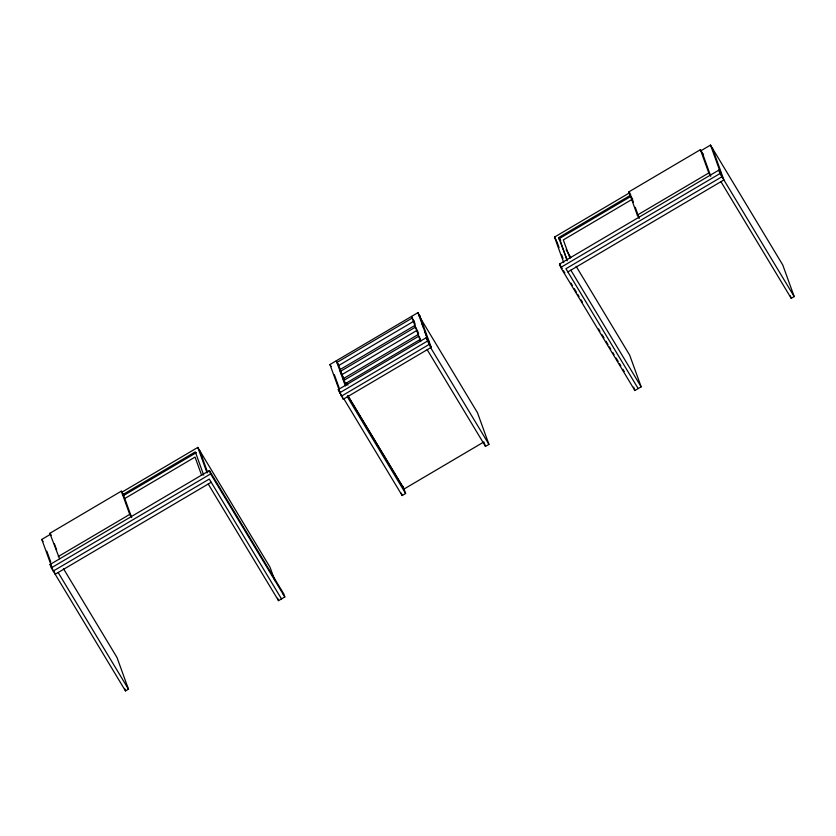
<?xml version="1.0" encoding="UTF-8"?>
<svg xmlns="http://www.w3.org/2000/svg" width="836" height="836" viewBox="0 0 836 836"><rect width="100%" height="100%" fill="white"/><g stroke="black" fill="none" stroke-linecap="round" stroke-linejoin="round"><path stroke-width="1.25" d="M209.23 471.19L209.408 470.532L283.582 593.591L284.804 596.967L278.534 600.666L208.227 484.013M339.071 389.722L329.948 364.538L417.937 312.654L419.776 315.695L431.23 347.337L343.241 399.221L338.256 389.576L426.245 337.692L428.011 340.471M59.534 558.699L49.836 533.316L121.324 491.16L123.258 494.358L131.67 517.609M638.359 215.855L639.237 218.3L637.314 215.103L628.891 191.852L700.39 149.696L703.598 155.036M419.776 315.695L419.191 316.029L477.481 412.733L488.935 444.376L485.486 446.414L427.196 349.709M281.502 598.91L209.261 479.059L53.253 571.061L41.8 539.419L50.777 534.12M121.492 492.425L197.808 447.417L270.049 567.268L274.898 580.654M563.746 262.65L554.498 237.09L629.696 192.74M700.401 151.044L710.506 145.088L782.747 264.939L794.2 296.581L791.232 298.337L720.925 181.694M414.019 321.108L338.747 365.499L336.908 362.458L412.19 318.067L413.412 320.094M122.411 494.86L195.3 451.879L203.712 475.13M567.205 260.78L558.782 237.539L630.553 195.216M123.414 495.623L196.376 452.61M558.667 238.971L630.501 196.606M339.594 369.857L414.865 325.465M124.554 498.643L195.049 457.073L201.706 475.475M632.695 199.01L563.318 239.911L569.974 258.314M342.875 378.917L418.146 334.536M420.581 339.238L345.31 383.63L343.481 380.589L418.752 336.197L419.975 338.225M58.248 556.557L129.737 514.401L121.324 491.16M637.314 215.103L708.803 172.947L700.39 149.696M339.468 392.941L427.457 341.057L426.245 337.692M63.442 568.637L117.009 657.514L128.462 689.157L125.494 690.912L51.32 567.853L50.097 564.478L209.408 470.532L210.63 473.918L284.804 596.967M720.59 172.947L718.803 170.157L559.493 264.092L560.716 267.478L634.89 390.527L641.16 386.828L629.707 355.185L576.14 266.308M51.32 567.853L210.63 473.918M560.716 267.478L720.026 173.533L718.803 170.157M211.194 482.267L55.186 574.259L54.309 571.824M567.884 271.93L723.892 179.939L712.439 148.296M483.866 441.962L404.007 489.05L347.734 395.679M343.878 398.845L402.168 495.539L405.617 493.512L402.973 486.207M283.582 593.591L282.934 593.926M560.486 264.301L559.493 264.092L562.189 268.575M338.956 390.684L338.256 389.576M50.568 565.22L50.097 564.478M720.026 173.533L794.2 296.581M708.803 172.947L710.736 176.145L702.313 152.894M628.891 191.852L630.825 195.049M558.782 237.539L560.716 240.737M566.097 249.65L570.779 257.425M554.498 237.09L556.421 240.287M570.852 270.185L641.16 386.828M638.192 388.583L565.951 268.732L721.959 176.73L710.506 145.088M563.548 270.812L564.896 273.048M570.957 283.111L572.305 285.348M574.332 288.702L576.349 292.067M577.707 294.303L579.055 296.54M581.072 299.894L582.42 302.13M598.607 328.976L599.955 331.213M601.972 334.567L604 337.932M606.027 341.287L608.044 344.641M609.392 346.877L610.74 349.114M612.767 352.468L614.115 354.704M616.132 358.059L618.159 361.424M619.507 363.66L620.855 365.896M622.883 369.251L624.231 371.487M427.489 339.04L429.328 342.081M431.23 347.337L427.457 341.057M488.935 444.376L430.655 347.671L424.928 331.85M416.694 329.165L415.471 327.137L340.189 371.518L342.029 374.559L417.3 330.178L418.627 333.836M341.234 374.058L343.92 378.499M346.595 382.94L347.933 385.166M329.948 364.538L331.171 366.565M348.11 396.003L403.046 487.137M347.337 396.807L405.617 493.512M339.061 390.767L340.022 392.356M129.737 514.401L131.033 516.543M49.836 533.316L51.121 535.448M41.8 539.419L43.085 541.55M58.154 572.514L128.462 689.157M790.344 295.902L791.232 298.337M631.264 196.282L633.479 202.396M635.255 207.286L637.471 213.41M633.667 387.152L634.89 390.527M559.399 238.542L566.881 259.233M556.87 241.51L559.065 247.592M561.708 254.896L563.036 258.543M484.159 442.766L485.486 446.414M421.835 323.333L423.162 326.98M417.937 312.654L429.39 344.296L341.412 396.18L339.51 390.924M413.851 320.637L415.158 324.232M411.584 316.395L420.707 341.59M401.28 493.115L402.168 495.539M338.141 363.827L345.958 385.417M336.312 360.786L345.425 385.981M334.39 374.768L339.165 387.967M342.102 396.065L343.241 399.221M277.656 598.231L278.534 600.666M199.741 450.625L207.673 472.528M197.808 447.417L207.067 472.977M124.616 688.477L125.494 690.912M54.424 543.86L56.639 549.973M46.816 551.133L50.777 562.095"/></g></svg>
